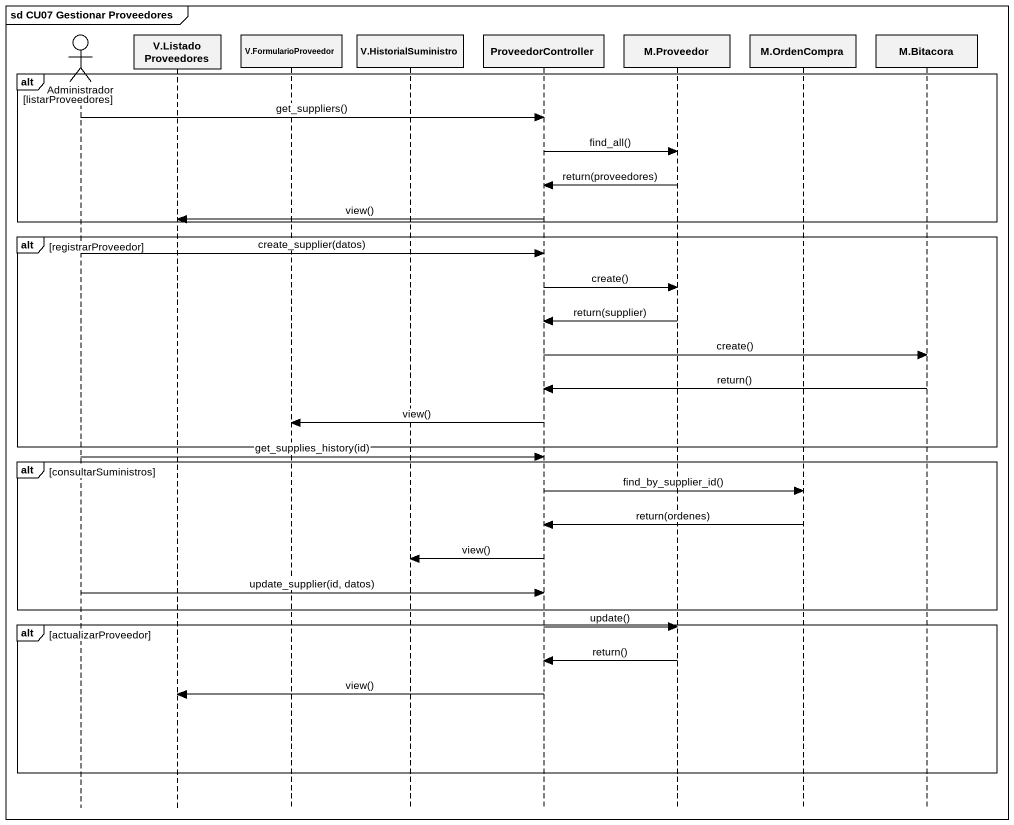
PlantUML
@startuml
mainframe sd CU07 Gestionar Proveedores
hide footbox
actor Administrador
participant "V.ListadoProveedores" as V_ListadoProveedores
participant "V.FormularioProveedor" as V_FormularioProveedor
participant "V.HistorialSuministro" as V_HistorialSuministro
participant ProveedorController
participant "M.Proveedor" as M_Proveedor
participant "M.OrdenCompra" as M_OrdenCompra
participant "M.Bitacora" as M_Bitacora

alt listarProveedores
  Administrador -> ProveedorController : get_suppliers()
  ProveedorController -> M_Proveedor : find_all()
  M_Proveedor -> ProveedorController : return(proveedores)
  ProveedorController -> V_ListadoProveedores : view()
end
alt registrarProveedor
  Administrador -> ProveedorController : create_supplier(datos)
  ProveedorController -> M_Proveedor : create()
  M_Proveedor -> ProveedorController : return(supplier)
  ProveedorController -> M_Bitacora : create()
  M_Bitacora -> ProveedorController : return()
  ProveedorController -> V_FormularioProveedor : view()
end
Administrador -> ProveedorController : get_supplies_history(id)
alt consultarSuministros
  ProveedorController -> M_OrdenCompra : find_by_supplier_id()
  M_OrdenCompra -> ProveedorController : return(ordenes)
  ProveedorController -> V_HistorialSuministro : view()
  Administrador -> ProveedorController : update_supplier(id, datos)
end
alt actualizarProveedor
  ProveedorController -> M_Proveedor : update()
  M_Proveedor -> ProveedorController : return()
  ProveedorController -> V_ListadoProveedores : view()
end
@enduml
